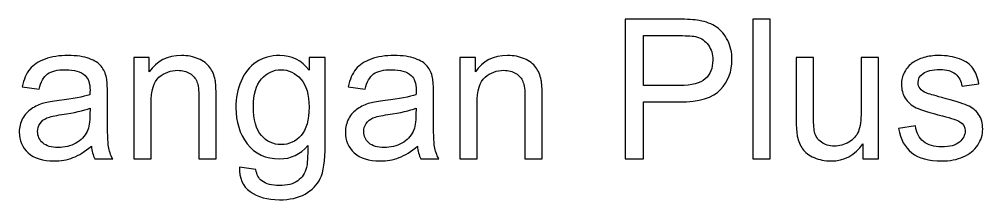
# Model space of a CAD drawing. Header units: millimetres. Extents: x -493 to 473, y -489 to 489.
# Drawn here: x -199.36 to -157.62, y 73.05 to 80.89 of the extents above; entities that cross this region are included whole.
import ezdxf

# ---------------------------------------------------------------- set-up
doc = ezdxf.new("R2010")
doc.units = ezdxf.units.MM
doc.header["$MEASUREMENT"] = 0
doc.layers.add('Layer 1', color=7, linetype='Continuous')

msp = doc.modelspace()

# ---------------------------------------------------------------- linework, layer by layer
at = {"layer": 'Layer 1', "color": 250}
for points, knots in [([(-173.1202, 74.8294), (-173.1202, 74.8294), (-173.1202, 80.8915), (-173.1202, 80.8915), (-173.1202, 80.8915), (-173.1202, 80.8915), (-170.8314, 80.8915), (-170.8314, 80.8915), (-170.8314, 80.8915), (-170.4292, 80.8915), (-170.1216, 80.8717), (-169.9085, 80.8336), (-169.9085, 80.8336), (-169.6108, 80.7842), (-169.361, 80.6897), (-169.1592, 80.5514), (-169.1592, 80.5514), (-168.9574, 80.4117), (-168.7952, 80.217), (-168.6724, 79.9672), (-168.6724, 79.9672), (-168.5496, 79.7175), (-168.4889, 79.4423), (-168.4889, 79.1417), (-168.4889, 79.1417), (-168.4889, 78.6281), (-168.6526, 78.1921), (-168.9814, 77.8365), (-168.9814, 77.8365), (-169.3088, 77.4794), (-169.9029, 77.3016), (-170.7608, 77.3016), (-170.7608, 77.3016), (-170.7608, 77.3016), (-172.3158, 77.3016), (-172.3158, 77.3016), (-172.3158, 77.3016), (-172.3158, 77.3016), (-172.3158, 74.8294), (-172.3158, 74.8294), (-172.3158, 74.8294), (-172.3158, 74.8294), (-173.1202, 74.8294), (-173.1202, 74.8294)], [0, 0, 0, 0, 0.0833333, 0.0833333, 0.0833333, 0.0833333, 0.1666667, 0.1666667, 0.1666667, 0.1666667, 0.25, 0.25, 0.25, 0.25, 0.3333333, 0.3333333, 0.3333333, 0.3333333, 0.4166667, 0.4166667, 0.4166667, 0.4166667, 0.5, 0.5, 0.5, 0.5, 0.5833333, 0.5833333, 0.5833333, 0.5833333, 0.6666667, 0.6666667, 0.6666667, 0.6666667, 0.75, 0.75, 0.75, 0.75, 0.8333333, 0.8333333, 0.8333333, 0.8333333, 1, 1, 1, 1]), ([(-167.583, 74.8294), (-167.583, 74.8294), (-167.583, 80.8915), (-167.583, 80.8915), (-167.583, 80.8915), (-167.583, 80.8915), (-166.838, 80.8915), (-166.838, 80.8915), (-166.838, 80.8915), (-166.838, 80.8915), (-166.838, 74.8294), (-166.838, 74.8294), (-166.838, 74.8294), (-166.838, 74.8294), (-167.583, 74.8294), (-167.583, 74.8294)], [0, 0, 0, 0, 0.2, 0.2, 0.2, 0.2, 0.4, 0.4, 0.4, 0.4, 0.6, 0.6, 0.6, 0.6, 1, 1, 1, 1]), ([(-172.3158, 78.0128), (-172.3158, 78.0128), (-170.7495, 78.0128), (-170.7495, 78.0128), (-170.7495, 78.0128), (-170.2302, 78.0128), (-169.8634, 78.1088), (-169.6446, 78.3021), (-169.6446, 78.3021), (-169.4273, 78.4954), (-169.3187, 78.7664), (-169.3187, 79.1177), (-169.3187, 79.1177), (-169.3187, 79.3703), (-169.3822, 79.5876), (-169.5106, 79.7683), (-169.5106, 79.7683), (-169.639, 79.9489), (-169.8083, 80.0688), (-170.0172, 80.1267), (-170.0172, 80.1267), (-170.1526, 80.1619), (-170.4024, 80.1803), (-170.765, 80.1803), (-170.765, 80.1803), (-170.765, 80.1803), (-172.3158, 80.1803), (-172.3158, 80.1803), (-172.3158, 80.1803), (-172.3158, 80.1803), (-172.3158, 78.0128), (-172.3158, 78.0128)], [0, 0, 0, 0, 0.1111111, 0.1111111, 0.1111111, 0.1111111, 0.2222222, 0.2222222, 0.2222222, 0.2222222, 0.3333333, 0.3333333, 0.3333333, 0.3333333, 0.4444444, 0.4444444, 0.4444444, 0.4444444, 0.5555556, 0.5555556, 0.5555556, 0.5555556, 0.6666667, 0.6666667, 0.6666667, 0.6666667, 0.7777778, 0.7777778, 0.7777778, 0.7777778, 1, 1, 1, 1]), ([(-196.2394, 75.3797), (-196.516, 75.1441), (-196.7827, 74.979), (-197.0381, 74.8816), (-197.0381, 74.8816), (-197.2935, 74.7842), (-197.5673, 74.7363), (-197.8608, 74.7363), (-197.8608, 74.7363), (-198.3434, 74.7363), (-198.7145, 74.8534), (-198.9741, 75.089), (-198.9741, 75.089), (-199.2338, 75.3233), (-199.3636, 75.6238), (-199.3636, 75.9893), (-199.3636, 75.9893), (-199.3636, 76.2038), (-199.3142, 76.4), (-199.2168, 76.5778), (-199.2168, 76.5778), (-199.1181, 76.7556), (-198.9897, 76.8967), (-198.8316, 77.0039), (-198.8316, 77.0039), (-198.6722, 77.1111), (-198.4944, 77.193), (-198.2954, 77.248), (-198.2954, 77.248), (-198.1486, 77.2861), (-197.9271, 77.3228), (-197.6322, 77.3595), (-197.6322, 77.3595), (-197.0311, 77.4301), (-196.5866, 77.5161), (-196.3029, 77.6149), (-196.3029, 77.6149), (-196.3001, 77.7165), (-196.2987, 77.7814), (-196.2987, 77.8082), (-196.2987, 77.8082), (-196.2987, 78.1102), (-196.3692, 78.3233), (-196.5104, 78.4475), (-196.5104, 78.4475), (-196.7009, 78.6154), (-196.9845, 78.6986), (-197.3598, 78.6986), (-197.3598, 78.6986), (-197.7112, 78.6986), (-197.9708, 78.6365), (-198.1374, 78.5138), (-198.1374, 78.5138), (-198.3053, 78.391), (-198.428, 78.1737), (-198.5085, 77.8604), (-198.5085, 77.8604), (-198.5085, 77.8604), (-199.2366, 77.962), (-199.2366, 77.962), (-199.2366, 77.962), (-199.1703, 78.2739), (-199.0616, 78.5265), (-198.9092, 78.7184), (-198.9092, 78.7184), (-198.7568, 78.9103), (-198.5367, 79.0571), (-198.2488, 79.1615), (-198.2488, 79.1615), (-197.9624, 79.2645), (-197.6279, 79.3167), (-197.2498, 79.3167), (-197.2498, 79.3167), (-196.8744, 79.3167), (-196.5682, 79.273), (-196.3326, 79.1841), (-196.3326, 79.1841), (-196.0983, 79.0952), (-195.9248, 78.9851), (-195.8147, 78.851), (-195.8147, 78.851), (-195.7046, 78.717), (-195.627, 78.5476), (-195.5819, 78.343), (-195.5819, 78.343), (-195.5579, 78.216), (-195.5452, 77.9874), (-195.5452, 77.6587), (-195.5452, 77.6587), (-195.5452, 77.6587), (-195.5452, 76.6709), (-195.5452, 76.6709), (-195.5452, 76.6709), (-195.5452, 75.9809), (-195.5296, 75.5448), (-195.4986, 75.36), (-195.4986, 75.36), (-195.469, 75.1751), (-195.4069, 74.9987), (-195.3166, 74.8294), (-195.3166, 74.8294), (-195.3166, 74.8294), (-196.0955, 74.8294), (-196.0955, 74.8294), (-196.0955, 74.8294), (-196.1703, 74.986), (-196.2183, 75.1695), (-196.2394, 75.3797)], [0, 0, 0, 0, 0.0357143, 0.0357143, 0.0357143, 0.0357143, 0.0714286, 0.0714286, 0.0714286, 0.0714286, 0.1071429, 0.1071429, 0.1071429, 0.1071429, 0.1428571, 0.1428571, 0.1428571, 0.1428571, 0.1785714, 0.1785714, 0.1785714, 0.1785714, 0.2142857, 0.2142857, 0.2142857, 0.2142857, 0.25, 0.25, 0.25, 0.25, 0.2857143, 0.2857143, 0.2857143, 0.2857143, 0.3214286, 0.3214286, 0.3214286, 0.3214286, 0.3571429, 0.3571429, 0.3571429, 0.3571429, 0.3928571, 0.3928571, 0.3928571, 0.3928571, 0.4285714, 0.4285714, 0.4285714, 0.4285714, 0.4642857, 0.4642857, 0.4642857, 0.4642857, 0.5, 0.5, 0.5, 0.5, 0.5357143, 0.5357143, 0.5357143, 0.5357143, 0.5714286, 0.5714286, 0.5714286, 0.5714286, 0.6071429, 0.6071429, 0.6071429, 0.6071429, 0.6428571, 0.6428571, 0.6428571, 0.6428571, 0.6785714, 0.6785714, 0.6785714, 0.6785714, 0.7142857, 0.7142857, 0.7142857, 0.7142857, 0.75, 0.75, 0.75, 0.75, 0.7857143, 0.7857143, 0.7857143, 0.7857143, 0.8214286, 0.8214286, 0.8214286, 0.8214286, 0.8571429, 0.8571429, 0.8571429, 0.8571429, 0.8928571, 0.8928571, 0.8928571, 0.8928571, 0.9285714, 0.9285714, 0.9285714, 0.9285714, 1, 1, 1, 1]), ([(-194.4008, 74.8294), (-194.4008, 74.8294), (-194.4008, 79.2236), (-194.4008, 79.2236), (-194.4008, 79.2236), (-194.4008, 79.2236), (-193.7319, 79.2236), (-193.7319, 79.2236), (-193.7319, 79.2236), (-193.7319, 79.2236), (-193.7319, 78.5999), (-193.7319, 78.5999), (-193.7319, 78.5999), (-193.4102, 79.0782), (-192.9445, 79.3167), (-192.3364, 79.3167), (-192.3364, 79.3167), (-192.0711, 79.3167), (-191.8284, 79.2687), (-191.6068, 79.1742), (-191.6068, 79.1742), (-191.3853, 79.0796), (-191.2188, 78.954), (-191.1087, 78.8002), (-191.1087, 78.8002), (-190.9986, 78.6464), (-190.921, 78.463), (-190.8773, 78.2513), (-190.8773, 78.2513), (-190.8505, 78.113), (-190.8364, 77.8717), (-190.8364, 77.5274), (-190.8364, 77.5274), (-190.8364, 77.5274), (-190.8364, 74.8294), (-190.8364, 74.8294), (-190.8364, 74.8294), (-190.8364, 74.8294), (-191.5814, 74.8294), (-191.5814, 74.8294), (-191.5814, 74.8294), (-191.5814, 74.8294), (-191.5814, 77.4992), (-191.5814, 77.4992), (-191.5814, 77.4992), (-191.5814, 77.8026), (-191.6096, 78.0298), (-191.6675, 78.1794), (-191.6675, 78.1794), (-191.7254, 78.3289), (-191.8284, 78.4489), (-191.9751, 78.5392), (-191.9751, 78.5392), (-192.1219, 78.6281), (-192.2954, 78.6732), (-192.493, 78.6732), (-192.493, 78.6732), (-192.8091, 78.6732), (-193.0814, 78.573), (-193.3114, 78.3713), (-193.3114, 78.3713), (-193.5414, 78.1709), (-193.6557, 77.7885), (-193.6557, 77.2269), (-193.6557, 77.2269), (-193.6557, 77.2269), (-193.6557, 74.8294), (-193.6557, 74.8294), (-193.6557, 74.8294), (-193.6557, 74.8294), (-194.4008, 74.8294), (-194.4008, 74.8294)], [0, 0, 0, 0, 0.0526316, 0.0526316, 0.0526316, 0.0526316, 0.1052632, 0.1052632, 0.1052632, 0.1052632, 0.1578947, 0.1578947, 0.1578947, 0.1578947, 0.2105263, 0.2105263, 0.2105263, 0.2105263, 0.2631579, 0.2631579, 0.2631579, 0.2631579, 0.3157895, 0.3157895, 0.3157895, 0.3157895, 0.3684211, 0.3684211, 0.3684211, 0.3684211, 0.4210526, 0.4210526, 0.4210526, 0.4210526, 0.4736842, 0.4736842, 0.4736842, 0.4736842, 0.5263158, 0.5263158, 0.5263158, 0.5263158, 0.5789474, 0.5789474, 0.5789474, 0.5789474, 0.6315789, 0.6315789, 0.6315789, 0.6315789, 0.6842105, 0.6842105, 0.6842105, 0.6842105, 0.7368421, 0.7368421, 0.7368421, 0.7368421, 0.7894737, 0.7894737, 0.7894737, 0.7894737, 0.8421053, 0.8421053, 0.8421053, 0.8421053, 0.8947368, 0.8947368, 0.8947368, 0.8947368, 1, 1, 1, 1]), ([(-189.8289, 74.4653), (-189.8289, 74.4653), (-189.1092, 74.3637), (-189.1092, 74.3637), (-189.1092, 74.3637), (-189.0796, 74.1408), (-188.9949, 73.9785), (-188.8566, 73.8755), (-188.8566, 73.8755), (-188.6718, 73.7386), (-188.4192, 73.6695), (-188.0989, 73.6695), (-188.0989, 73.6695), (-187.7546, 73.6695), (-187.4879, 73.7386), (-187.3002, 73.8755), (-187.3002, 73.8755), (-187.1125, 74.0124), (-186.9855, 74.2057), (-186.9192, 74.4526), (-186.9192, 74.4526), (-186.8811, 74.6036), (-186.8627, 74.9211), (-186.8656, 75.4051), (-186.8656, 75.4051), (-187.1915, 75.0213), (-187.5965, 74.8294), (-188.0819, 74.8294), (-188.0819, 74.8294), (-188.6859, 74.8294), (-189.1544, 75.0467), (-189.4846, 75.4827), (-189.4846, 75.4827), (-189.8162, 75.9174), (-189.9813, 76.4395), (-189.9813, 77.0476), (-189.9813, 77.0476), (-189.9813, 77.4667), (-189.9051, 77.8534), (-189.7541, 78.2076), (-189.7541, 78.2076), (-189.6031, 78.5618), (-189.383, 78.8341), (-189.0951, 79.0274), (-189.0951, 79.0274), (-188.8072, 79.2207), (-188.4686, 79.3167), (-188.0791, 79.3167), (-188.0791, 79.3167), (-187.5612, 79.3167), (-187.1337, 79.105), (-186.7978, 78.6817), (-186.7978, 78.6817), (-186.7978, 78.6817), (-186.7978, 79.2236), (-186.7978, 79.2236), (-186.7978, 79.2236), (-186.7978, 79.2236), (-186.112, 79.2236), (-186.112, 79.2236), (-186.112, 79.2236), (-186.112, 79.2236), (-186.112, 75.4291), (-186.112, 75.4291), (-186.112, 75.4291), (-186.112, 74.7447), (-186.1812, 74.2607), (-186.3209, 73.9757), (-186.3209, 73.9757), (-186.4592, 73.6906), (-186.6807, 73.4649), (-186.9813, 73.2998), (-186.9813, 73.2998), (-187.2833, 73.1347), (-187.6544, 73.0514), (-188.0946, 73.0514), (-188.0946, 73.0514), (-188.6182, 73.0514), (-189.0401, 73.1685), (-189.3618, 73.4042), (-189.3618, 73.4042), (-189.6849, 73.6384), (-189.8402, 73.9926), (-189.8289, 74.4653)], [0, 0, 0, 0, 0.0454545, 0.0454545, 0.0454545, 0.0454545, 0.0909091, 0.0909091, 0.0909091, 0.0909091, 0.1363636, 0.1363636, 0.1363636, 0.1363636, 0.1818182, 0.1818182, 0.1818182, 0.1818182, 0.2272727, 0.2272727, 0.2272727, 0.2272727, 0.2727273, 0.2727273, 0.2727273, 0.2727273, 0.3181818, 0.3181818, 0.3181818, 0.3181818, 0.3636364, 0.3636364, 0.3636364, 0.3636364, 0.4090909, 0.4090909, 0.4090909, 0.4090909, 0.4545455, 0.4545455, 0.4545455, 0.4545455, 0.5, 0.5, 0.5, 0.5, 0.5454545, 0.5454545, 0.5454545, 0.5454545, 0.5909091, 0.5909091, 0.5909091, 0.5909091, 0.6363636, 0.6363636, 0.6363636, 0.6363636, 0.6818182, 0.6818182, 0.6818182, 0.6818182, 0.7272727, 0.7272727, 0.7272727, 0.7272727, 0.7727273, 0.7727273, 0.7727273, 0.7727273, 0.8181818, 0.8181818, 0.8181818, 0.8181818, 0.8636364, 0.8636364, 0.8636364, 0.8636364, 0.9090909, 0.9090909, 0.9090909, 0.9090909, 1, 1, 1, 1]), ([(-182.113, 75.3797), (-182.3896, 75.1441), (-182.6563, 74.979), (-182.9117, 74.8816), (-182.9117, 74.8816), (-183.1671, 74.7842), (-183.4409, 74.7363), (-183.7344, 74.7363), (-183.7344, 74.7363), (-184.217, 74.7363), (-184.5881, 74.8534), (-184.8477, 75.089), (-184.8477, 75.089), (-185.1074, 75.3233), (-185.2372, 75.6238), (-185.2372, 75.9893), (-185.2372, 75.9893), (-185.2372, 76.2038), (-185.1878, 76.4), (-185.0904, 76.5778), (-185.0904, 76.5778), (-184.9917, 76.7556), (-184.8633, 76.8967), (-184.7052, 77.0039), (-184.7052, 77.0039), (-184.5458, 77.1111), (-184.368, 77.193), (-184.169, 77.248), (-184.169, 77.248), (-184.0222, 77.2861), (-183.8007, 77.3228), (-183.5058, 77.3595), (-183.5058, 77.3595), (-182.9047, 77.4301), (-182.4602, 77.5161), (-182.1765, 77.6149), (-182.1765, 77.6149), (-182.1737, 77.7165), (-182.1723, 77.7814), (-182.1723, 77.8082), (-182.1723, 77.8082), (-182.1723, 78.1102), (-182.2428, 78.3233), (-182.384, 78.4475), (-182.384, 78.4475), (-182.5745, 78.6154), (-182.8581, 78.6986), (-183.2334, 78.6986), (-183.2334, 78.6986), (-183.5848, 78.6986), (-183.8444, 78.6365), (-184.011, 78.5138), (-184.011, 78.5138), (-184.1789, 78.391), (-184.3016, 78.1737), (-184.3821, 77.8604), (-184.3821, 77.8604), (-184.3821, 77.8604), (-185.1102, 77.962), (-185.1102, 77.962), (-185.1102, 77.962), (-185.0439, 78.2739), (-184.9352, 78.5265), (-184.7828, 78.7184), (-184.7828, 78.7184), (-184.6304, 78.9103), (-184.4103, 79.0571), (-184.1224, 79.1615), (-184.1224, 79.1615), (-183.836, 79.2645), (-183.5015, 79.3167), (-183.1234, 79.3167), (-183.1234, 79.3167), (-182.748, 79.3167), (-182.4418, 79.273), (-182.2062, 79.1841), (-182.2062, 79.1841), (-181.9719, 79.0952), (-181.7984, 78.9851), (-181.6883, 78.851), (-181.6883, 78.851), (-181.5782, 78.717), (-181.5006, 78.5476), (-181.4555, 78.343), (-181.4555, 78.343), (-181.4315, 78.216), (-181.4188, 77.9874), (-181.4188, 77.6587), (-181.4188, 77.6587), (-181.4188, 77.6587), (-181.4188, 76.6709), (-181.4188, 76.6709), (-181.4188, 76.6709), (-181.4188, 75.9809), (-181.4032, 75.5448), (-181.3722, 75.36), (-181.3722, 75.36), (-181.3426, 75.1751), (-181.2805, 74.9987), (-181.1902, 74.8294), (-181.1902, 74.8294), (-181.1902, 74.8294), (-181.9691, 74.8294), (-181.9691, 74.8294), (-181.9691, 74.8294), (-182.0439, 74.986), (-182.0919, 75.1695), (-182.113, 75.3797)], [0, 0, 0, 0, 0.0357143, 0.0357143, 0.0357143, 0.0357143, 0.0714286, 0.0714286, 0.0714286, 0.0714286, 0.1071429, 0.1071429, 0.1071429, 0.1071429, 0.1428571, 0.1428571, 0.1428571, 0.1428571, 0.1785714, 0.1785714, 0.1785714, 0.1785714, 0.2142857, 0.2142857, 0.2142857, 0.2142857, 0.25, 0.25, 0.25, 0.25, 0.2857143, 0.2857143, 0.2857143, 0.2857143, 0.3214286, 0.3214286, 0.3214286, 0.3214286, 0.3571429, 0.3571429, 0.3571429, 0.3571429, 0.3928571, 0.3928571, 0.3928571, 0.3928571, 0.4285714, 0.4285714, 0.4285714, 0.4285714, 0.4642857, 0.4642857, 0.4642857, 0.4642857, 0.5, 0.5, 0.5, 0.5, 0.5357143, 0.5357143, 0.5357143, 0.5357143, 0.5714286, 0.5714286, 0.5714286, 0.5714286, 0.6071429, 0.6071429, 0.6071429, 0.6071429, 0.6428571, 0.6428571, 0.6428571, 0.6428571, 0.6785714, 0.6785714, 0.6785714, 0.6785714, 0.7142857, 0.7142857, 0.7142857, 0.7142857, 0.75, 0.75, 0.75, 0.75, 0.7857143, 0.7857143, 0.7857143, 0.7857143, 0.8214286, 0.8214286, 0.8214286, 0.8214286, 0.8571429, 0.8571429, 0.8571429, 0.8571429, 0.8928571, 0.8928571, 0.8928571, 0.8928571, 0.9285714, 0.9285714, 0.9285714, 0.9285714, 1, 1, 1, 1]), ([(-180.2744, 74.8294), (-180.2744, 74.8294), (-180.2744, 79.2236), (-180.2744, 79.2236), (-180.2744, 79.2236), (-180.2744, 79.2236), (-179.6055, 79.2236), (-179.6055, 79.2236), (-179.6055, 79.2236), (-179.6055, 79.2236), (-179.6055, 78.5999), (-179.6055, 78.5999), (-179.6055, 78.5999), (-179.2838, 79.0782), (-178.8181, 79.3167), (-178.21, 79.3167), (-178.21, 79.3167), (-177.9447, 79.3167), (-177.702, 79.2687), (-177.4804, 79.1742), (-177.4804, 79.1742), (-177.2589, 79.0796), (-177.0924, 78.954), (-176.9823, 78.8002), (-176.9823, 78.8002), (-176.8722, 78.6464), (-176.7946, 78.463), (-176.7509, 78.2513), (-176.7509, 78.2513), (-176.7241, 78.113), (-176.71, 77.8717), (-176.71, 77.5274), (-176.71, 77.5274), (-176.71, 77.5274), (-176.71, 74.8294), (-176.71, 74.8294), (-176.71, 74.8294), (-176.71, 74.8294), (-177.455, 74.8294), (-177.455, 74.8294), (-177.455, 74.8294), (-177.455, 74.8294), (-177.455, 77.4992), (-177.455, 77.4992), (-177.455, 77.4992), (-177.455, 77.8026), (-177.4832, 78.0298), (-177.5411, 78.1794), (-177.5411, 78.1794), (-177.599, 78.3289), (-177.702, 78.4489), (-177.8487, 78.5392), (-177.8487, 78.5392), (-177.9955, 78.6281), (-178.169, 78.6732), (-178.3666, 78.6732), (-178.3666, 78.6732), (-178.6827, 78.6732), (-178.955, 78.573), (-179.185, 78.3713), (-179.185, 78.3713), (-179.415, 78.1709), (-179.5293, 77.7885), (-179.5293, 77.2269), (-179.5293, 77.2269), (-179.5293, 77.2269), (-179.5293, 74.8294), (-179.5293, 74.8294), (-179.5293, 74.8294), (-179.5293, 74.8294), (-180.2744, 74.8294), (-180.2744, 74.8294)], [0, 0, 0, 0, 0.0526316, 0.0526316, 0.0526316, 0.0526316, 0.1052632, 0.1052632, 0.1052632, 0.1052632, 0.1578947, 0.1578947, 0.1578947, 0.1578947, 0.2105263, 0.2105263, 0.2105263, 0.2105263, 0.2631579, 0.2631579, 0.2631579, 0.2631579, 0.3157895, 0.3157895, 0.3157895, 0.3157895, 0.3684211, 0.3684211, 0.3684211, 0.3684211, 0.4210526, 0.4210526, 0.4210526, 0.4210526, 0.4736842, 0.4736842, 0.4736842, 0.4736842, 0.5263158, 0.5263158, 0.5263158, 0.5263158, 0.5789474, 0.5789474, 0.5789474, 0.5789474, 0.6315789, 0.6315789, 0.6315789, 0.6315789, 0.6842105, 0.6842105, 0.6842105, 0.6842105, 0.7368421, 0.7368421, 0.7368421, 0.7368421, 0.7894737, 0.7894737, 0.7894737, 0.7894737, 0.8421053, 0.8421053, 0.8421053, 0.8421053, 0.8947368, 0.8947368, 0.8947368, 0.8947368, 1, 1, 1, 1]), ([(-161.2726, 76.1417), (-161.2726, 76.1417), (-160.536, 76.2603), (-160.536, 76.2603), (-160.536, 76.2603), (-160.4951, 75.9653), (-160.3794, 75.7396), (-160.1903, 75.5815), (-160.1903, 75.5815), (-160.0012, 75.4249), (-159.7359, 75.3459), (-159.3973, 75.3459), (-159.3973, 75.3459), (-159.0544, 75.3459), (-158.8004, 75.415), (-158.6339, 75.5547), (-158.6339, 75.5547), (-158.4688, 75.693), (-158.3855, 75.8567), (-158.3855, 76.0444), (-158.3855, 76.0444), (-158.3855, 76.2123), (-158.4603, 76.3449), (-158.6085, 76.4409), (-158.6085, 76.4409), (-158.7129, 76.5072), (-158.9669, 76.5905), (-159.3705, 76.6935), (-159.3705, 76.6935), (-159.9152, 76.8303), (-160.2919, 76.9489), (-160.5036, 77.0491), (-160.5036, 77.0491), (-160.7138, 77.1507), (-160.8733, 77.2889), (-160.9819, 77.4667), (-160.9819, 77.4667), (-161.0906, 77.6431), (-161.1456, 77.8393), (-161.1456, 78.0538), (-161.1456, 78.0538), (-161.1456, 78.2499), (-161.1005, 78.4305), (-161.0116, 78.597), (-161.0116, 78.597), (-160.9213, 78.7635), (-160.7999, 78.9018), (-160.6461, 79.0119), (-160.6461, 79.0119), (-160.5304, 79.0966), (-160.3724, 79.1685), (-160.1734, 79.2278), (-160.1734, 79.2278), (-159.973, 79.2871), (-159.7599, 79.3167), (-159.5313, 79.3167), (-159.5313, 79.3167), (-159.187, 79.3167), (-158.8851, 79.2673), (-158.6254, 79.1671), (-158.6254, 79.1671), (-158.3644, 79.0683), (-158.1724, 78.9329), (-158.0483, 78.7635), (-158.0483, 78.7635), (-157.9255, 78.5928), (-157.8394, 78.3656), (-157.7929, 78.0806), (-157.7929, 78.0806), (-157.7929, 78.0806), (-158.521, 77.979), (-158.521, 77.979), (-158.521, 77.979), (-158.5534, 78.2076), (-158.6494, 78.3868), (-158.8074, 78.5152), (-158.8074, 78.5152), (-158.9655, 78.6436), (-159.1884, 78.7071), (-159.4777, 78.7071), (-159.4777, 78.7071), (-159.8178, 78.7071), (-160.0619, 78.6507), (-160.2073, 78.5378), (-160.2073, 78.5378), (-160.3526, 78.4249), (-160.426, 78.2922), (-160.426, 78.1413), (-160.426, 78.1413), (-160.426, 78.0453), (-160.3963, 77.9578), (-160.3357, 77.8802), (-160.3357, 77.8802), (-160.275, 77.8012), (-160.1804, 77.7349), (-160.0506, 77.6826), (-160.0506, 77.6826), (-159.9758, 77.6544), (-159.7585, 77.5909), (-159.3945, 77.4921), (-159.3945, 77.4921), (-158.8695, 77.3524), (-158.5026, 77.2367), (-158.2938, 77.1478), (-158.2938, 77.1478), (-158.085, 77.0589), (-157.9213, 76.9277), (-157.8027, 76.7584), (-157.8027, 76.7584), (-157.6828, 76.5876), (-157.6235, 76.376), (-157.6235, 76.122), (-157.6235, 76.122), (-157.6235, 75.875), (-157.6955, 75.6422), (-157.8408, 75.4235), (-157.8408, 75.4235), (-157.9862, 75.2048), (-158.195, 75.0354), (-158.4674, 74.9155), (-158.4674, 74.9155), (-158.7411, 74.7955), (-159.0502, 74.7363), (-159.3945, 74.7363), (-159.3945, 74.7363), (-159.9645, 74.7363), (-160.4006, 74.8548), (-160.6997, 75.0905), (-160.6997, 75.0905), (-160.9989, 75.3275), (-161.1894, 75.6775), (-161.2726, 76.1417)], [0, 0, 0, 0, 0.0294118, 0.0294118, 0.0294118, 0.0294118, 0.0588235, 0.0588235, 0.0588235, 0.0588235, 0.0882353, 0.0882353, 0.0882353, 0.0882353, 0.1176471, 0.1176471, 0.1176471, 0.1176471, 0.1470588, 0.1470588, 0.1470588, 0.1470588, 0.1764706, 0.1764706, 0.1764706, 0.1764706, 0.2058824, 0.2058824, 0.2058824, 0.2058824, 0.2352941, 0.2352941, 0.2352941, 0.2352941, 0.2647059, 0.2647059, 0.2647059, 0.2647059, 0.2941176, 0.2941176, 0.2941176, 0.2941176, 0.3235294, 0.3235294, 0.3235294, 0.3235294, 0.3529412, 0.3529412, 0.3529412, 0.3529412, 0.3823529, 0.3823529, 0.3823529, 0.3823529, 0.4117647, 0.4117647, 0.4117647, 0.4117647, 0.4411765, 0.4411765, 0.4411765, 0.4411765, 0.4705882, 0.4705882, 0.4705882, 0.4705882, 0.5, 0.5, 0.5, 0.5, 0.5294118, 0.5294118, 0.5294118, 0.5294118, 0.5588235, 0.5588235, 0.5588235, 0.5588235, 0.5882353, 0.5882353, 0.5882353, 0.5882353, 0.6176471, 0.6176471, 0.6176471, 0.6176471, 0.6470588, 0.6470588, 0.6470588, 0.6470588, 0.6764706, 0.6764706, 0.6764706, 0.6764706, 0.7058824, 0.7058824, 0.7058824, 0.7058824, 0.7352941, 0.7352941, 0.7352941, 0.7352941, 0.7647059, 0.7647059, 0.7647059, 0.7647059, 0.7941176, 0.7941176, 0.7941176, 0.7941176, 0.8235294, 0.8235294, 0.8235294, 0.8235294, 0.8529412, 0.8529412, 0.8529412, 0.8529412, 0.8823529, 0.8823529, 0.8823529, 0.8823529, 0.9117647, 0.9117647, 0.9117647, 0.9117647, 0.9411765, 0.9411765, 0.9411765, 0.9411765, 1, 1, 1, 1]), ([(-162.8149, 74.8294), (-162.8149, 74.8294), (-162.8149, 75.4827), (-162.8149, 75.4827), (-162.8149, 75.4827), (-163.1564, 74.9846), (-163.6193, 74.7363), (-164.2049, 74.7363), (-164.2049, 74.7363), (-164.4631, 74.7363), (-164.7044, 74.7857), (-164.9288, 74.8844), (-164.9288, 74.8844), (-165.1531, 74.9846), (-165.3196, 75.1088), (-165.4283, 75.2584), (-165.4283, 75.2584), (-165.5369, 75.4094), (-165.6131, 75.5928), (-165.6569, 75.8101), (-165.6569, 75.8101), (-165.6865, 75.9569), (-165.702, 76.1883), (-165.702, 76.5044), (-165.702, 76.5044), (-165.702, 76.5044), (-165.702, 79.2236), (-165.702, 79.2236), (-165.702, 79.2236), (-165.702, 79.2236), (-164.957, 79.2236), (-164.957, 79.2236), (-164.957, 79.2236), (-164.957, 79.2236), (-164.957, 76.7922), (-164.957, 76.7922), (-164.957, 76.7922), (-164.957, 76.4042), (-164.9415, 76.1417), (-164.9118, 76.0077), (-164.9118, 76.0077), (-164.8653, 75.8115), (-164.7665, 75.6591), (-164.6141, 75.5476), (-164.6141, 75.5476), (-164.4631, 75.4362), (-164.2768, 75.3797), (-164.0539, 75.3797), (-164.0539, 75.3797), (-163.8309, 75.3797), (-163.6221, 75.4362), (-163.4273, 75.5505), (-163.4273, 75.5505), (-163.2326, 75.6648), (-163.0943, 75.8214), (-163.0125, 76.0175), (-163.0125, 76.0175), (-162.932, 76.2137), (-162.8911, 76.5001), (-162.8911, 76.8741), (-162.8911, 76.8741), (-162.8911, 76.8741), (-162.8911, 79.2236), (-162.8911, 79.2236), (-162.8911, 79.2236), (-162.8911, 79.2236), (-162.1461, 79.2236), (-162.1461, 79.2236), (-162.1461, 79.2236), (-162.1461, 79.2236), (-162.1461, 74.8294), (-162.1461, 74.8294), (-162.1461, 74.8294), (-162.1461, 74.8294), (-162.8149, 74.8294), (-162.8149, 74.8294)], [0, 0, 0, 0, 0.05, 0.05, 0.05, 0.05, 0.1, 0.1, 0.1, 0.1, 0.15, 0.15, 0.15, 0.15, 0.2, 0.2, 0.2, 0.2, 0.25, 0.25, 0.25, 0.25, 0.3, 0.3, 0.3, 0.3, 0.35, 0.35, 0.35, 0.35, 0.4, 0.4, 0.4, 0.4, 0.45, 0.45, 0.45, 0.45, 0.5, 0.5, 0.5, 0.5, 0.55, 0.55, 0.55, 0.55, 0.6, 0.6, 0.6, 0.6, 0.65, 0.65, 0.65, 0.65, 0.7, 0.7, 0.7, 0.7, 0.75, 0.75, 0.75, 0.75, 0.8, 0.8, 0.8, 0.8, 0.85, 0.85, 0.85, 0.85, 0.9, 0.9, 0.9, 0.9, 1, 1, 1, 1]), ([(-189.2193, 77.1013), (-189.2193, 76.527), (-189.105, 76.1079), (-188.8764, 75.844), (-188.8764, 75.844), (-188.6464, 75.5801), (-188.3599, 75.4475), (-188.0156, 75.4475), (-188.0156, 75.4475), (-187.6727, 75.4475), (-187.3863, 75.5787), (-187.1534, 75.8412), (-187.1534, 75.8412), (-186.922, 76.1036), (-186.8063, 76.5157), (-186.8063, 77.0773), (-186.8063, 77.0773), (-186.8063, 77.6135), (-186.9262, 78.0185), (-187.1647, 78.2908), (-187.1647, 78.2908), (-187.4032, 78.5632), (-187.6911, 78.6986), (-188.0269, 78.6986), (-188.0269, 78.6986), (-188.3585, 78.6986), (-188.6393, 78.5646), (-188.8722, 78.2965), (-188.8722, 78.2965), (-189.1036, 78.0284), (-189.2193, 77.6304), (-189.2193, 77.1013)], [0, 0, 0, 0, 0.1111111, 0.1111111, 0.1111111, 0.1111111, 0.2222222, 0.2222222, 0.2222222, 0.2222222, 0.3333333, 0.3333333, 0.3333333, 0.3333333, 0.4444444, 0.4444444, 0.4444444, 0.4444444, 0.5555556, 0.5555556, 0.5555556, 0.5555556, 0.6666667, 0.6666667, 0.6666667, 0.6666667, 0.7777778, 0.7777778, 0.7777778, 0.7777778, 1, 1, 1, 1]), ([(-196.2987, 77.0307), (-196.5696, 76.9207), (-196.976, 76.8275), (-197.5179, 76.7513), (-197.5179, 76.7513), (-197.8255, 76.7076), (-198.0428, 76.6582), (-198.1698, 76.6032), (-198.1698, 76.6032), (-198.2968, 76.5481), (-198.3942, 76.4677), (-198.4633, 76.3633), (-198.4633, 76.3633), (-198.5325, 76.2574), (-198.5677, 76.1403), (-198.5677, 76.0105), (-198.5677, 76.0105), (-198.5677, 75.8143), (-198.493, 75.6492), (-198.342, 75.518), (-198.342, 75.518), (-198.191, 75.3868), (-197.9708, 75.3205), (-197.6816, 75.3205), (-197.6816, 75.3205), (-197.3951, 75.3205), (-197.1397, 75.3826), (-196.9153, 75.5081), (-196.9153, 75.5081), (-196.6924, 75.6323), (-196.5273, 75.8031), (-196.4229, 76.019), (-196.4229, 76.019), (-196.3424, 76.1869), (-196.3029, 76.4338), (-196.3029, 76.7598), (-196.3029, 76.7598), (-196.3029, 76.7598), (-196.2987, 77.0307), (-196.2987, 77.0307)], [0, 0, 0, 0, 0.0909091, 0.0909091, 0.0909091, 0.0909091, 0.1818182, 0.1818182, 0.1818182, 0.1818182, 0.2727273, 0.2727273, 0.2727273, 0.2727273, 0.3636364, 0.3636364, 0.3636364, 0.3636364, 0.4545455, 0.4545455, 0.4545455, 0.4545455, 0.5454545, 0.5454545, 0.5454545, 0.5454545, 0.6363636, 0.6363636, 0.6363636, 0.6363636, 0.7272727, 0.7272727, 0.7272727, 0.7272727, 0.8181818, 0.8181818, 0.8181818, 0.8181818, 1, 1, 1, 1]), ([(-182.1723, 77.0307), (-182.4432, 76.9207), (-182.8496, 76.8275), (-183.3915, 76.7513), (-183.3915, 76.7513), (-183.6991, 76.7076), (-183.9164, 76.6582), (-184.0434, 76.6032), (-184.0434, 76.6032), (-184.1704, 76.5481), (-184.2678, 76.4677), (-184.3369, 76.3633), (-184.3369, 76.3633), (-184.4061, 76.2574), (-184.4413, 76.1403), (-184.4413, 76.0105), (-184.4413, 76.0105), (-184.4413, 75.8143), (-184.3666, 75.6492), (-184.2156, 75.518), (-184.2156, 75.518), (-184.0646, 75.3868), (-183.8444, 75.3205), (-183.5552, 75.3205), (-183.5552, 75.3205), (-183.2687, 75.3205), (-183.0133, 75.3826), (-182.7889, 75.5081), (-182.7889, 75.5081), (-182.566, 75.6323), (-182.4009, 75.8031), (-182.2965, 76.019), (-182.2965, 76.019), (-182.216, 76.1869), (-182.1765, 76.4338), (-182.1765, 76.7598), (-182.1765, 76.7598), (-182.1765, 76.7598), (-182.1723, 77.0307), (-182.1723, 77.0307)], [0, 0, 0, 0, 0.0909091, 0.0909091, 0.0909091, 0.0909091, 0.1818182, 0.1818182, 0.1818182, 0.1818182, 0.2727273, 0.2727273, 0.2727273, 0.2727273, 0.3636364, 0.3636364, 0.3636364, 0.3636364, 0.4545455, 0.4545455, 0.4545455, 0.4545455, 0.5454545, 0.5454545, 0.5454545, 0.5454545, 0.6363636, 0.6363636, 0.6363636, 0.6363636, 0.7272727, 0.7272727, 0.7272727, 0.7272727, 0.8181818, 0.8181818, 0.8181818, 0.8181818, 1, 1, 1, 1])]:
    msp.add_open_spline(points, degree=3, knots=knots, dxfattribs=at)

doc.saveas('drawing.dxf')
